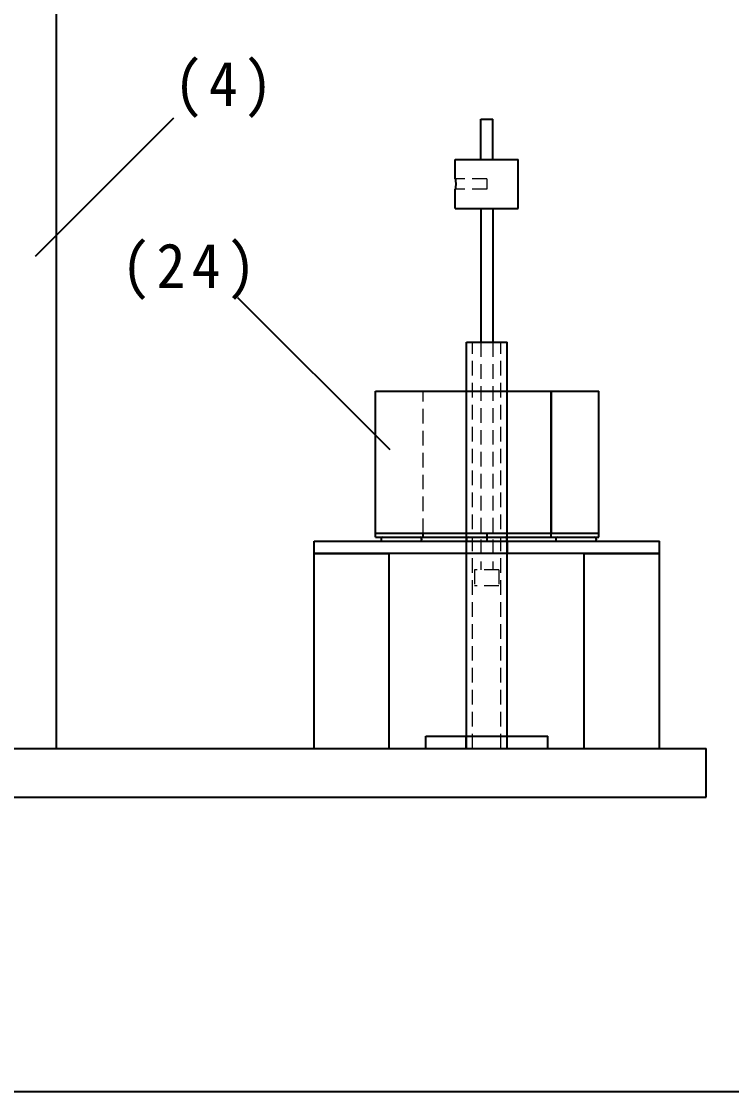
# Model space of a CAD drawing. Units: millimetres at full size, sheet at 1:3. Extents: x -550 to 390, y -280 to 274.
# Drawn here: x -56.8 to 118, y -280.5 to -16.9 of the extents above; entities that cross this region are included whole.
import ezdxf

# ---------------------------------------------------------------- set-up
doc = ezdxf.new("R2010")
doc.units = ezdxf.units.MM
doc.header["$LTSCALE"] = 3
doc.linetypes.add('DASHED1', pattern=[1.8, 1.2, -0.6])
for name, color, linetype, lineweight in [('0-F_輪郭線・表題欄', 7, 'Continuous', 25), ('1-3_隠れ補助線', 7, 'Continuous', 25), ('1-7_指示番号', 7, 'Continuous', 25)]:
    doc.layers.add(name, color=color, linetype=linetype, lineweight=lineweight)
doc.styles.add('ＭＳ ゴシック', font='')
doc.styles.get('ＭＳ ゴシック').set_extended_font_data('MS Gothic')

msp = doc.modelspace()

# ---------------------------------------------------------------- linework, layer by layer
at = {"layer": '0-F_輪郭線・表題欄'}
msp.add_line((-390, -280.5), (390, -280.5), dxfattribs=at)
at = {"layer": '1-3_隠れ補助線'}
for p, q in [((-48.281, 49.039), (-48.281, -195.961)), ((56.219, -40.961), (59.219, -40.961)), ((56.219, -50.961), (56.219, -40.961)), ((59.219, -50.961), (59.219, -40.961)), ((49.969, -50.961), (65.469, -50.961)), ((49.969, -55.696), (49.969, -50.961)), ((65.469, -62.961), (65.469, -50.961)), ((49.969, -62.961), (49.969, -58.225)), ((49.969, -62.961), (65.469, -62.961)), ((56.219, -62.961), (56.219, -95.961)), ((59.219, -62.961), (59.219, -95.961)), ((52.719, -95.961), (62.719, -95.961)), ((62.719, -107.961), (62.719, -95.961)), ((30.297, -107.961), (30.715, -107.961)), ((30.297, -142.961), (30.297, -107.961)), ((30.715, -107.961), (42.024, -107.961)), ((42.024, -107.961), (62.573, -107.961)), ((62.573, -107.961), (80.324, -107.961)), ((62.719, -143.961), (62.719, -107.961)), ((73.554, -142.961), (73.554, -107.961)), ((73.571, -107.961), (73.571, -142.961)), ((80.324, -107.961), (85.297, -107.961)), ((85.297, -142.961), (85.297, -107.961)), ((15.219, -147.961), (15.219, -144.961)), ((15.219, -144.961), (100.219, -144.961)), ((30.297, -142.961), (42.024, -142.961)), ((30.297, -143.961), (30.297, -142.961)), ((30.297, -142.961), (30.715, -142.961)), ((30.297, -143.961), (42.024, -143.961)), ((30.715, -142.961), (42.024, -142.961)), ((40.121, -142.961), (85.297, -142.961)), ((40.121, -143.961), (85.297, -143.961)), ((42.024, -142.961), (62.573, -142.961)), ((42.024, -143.961), (42.024, -142.961)), ((52.669, -144.961), (52.669, -147.961)), ((57.719, -142.961), (57.719, -144.961)), ((62.573, -142.961), (80.324, -142.961)), ((62.769, -144.961), (62.769, -147.961)), ((73.571, -143.961), (73.571, -142.961)), ((80.324, -142.961), (85.297, -142.961)), ((85.297, -143.961), (85.297, -142.961)), ((100.219, -147.961), (100.219, -144.961)), ((15.219, -195.961), (15.219, -147.961)), ((15.219, -147.961), (33.719, -147.961)), ((100.219, -147.961), (15.219, -147.961)), ((33.719, -195.961), (33.719, -147.961)), ((81.719, -195.961), (81.719, -147.961)), ((81.719, -147.961), (100.219, -147.961)), ((100.219, -195.961), (100.219, -147.961)), ((42.719, -192.961), (72.719, -192.961)), ((42.719, -195.961), (42.719, -192.961)), ((52.669, -195.961), (52.669, -192.961)), ((62.769, -195.961), (62.769, -192.961)), ((72.719, -195.961), (72.719, -192.961)), ((-223.281, -195.961), (111.719, -195.961)), ((111.719, -207.961), (111.719, -195.961)), ((-223.281, -207.961), (111.719, -207.961))]:
    msp.add_line(p, q, dxfattribs=at)
at = {"layer": '1-3_隠れ補助線', "color": 4, "linetype": 'DASHED1', "lineweight": 9}
for p, q in [((57.719, -55.696), (49.969, -55.696)), ((57.719, -55.696), (57.719, -58.225)), ((57.719, -58.225), (49.969, -58.225)), ((54.219, -195.961), (54.219, -95.961)), ((56.219, -95.961), (56.219, -151.961)), ((59.219, -95.961), (59.219, -151.961)), ((61.219, -195.961), (61.219, -95.961)), ((42.024, -142.961), (42.024, -107.961)), ((73.554, -142.961), (73.554, -107.961)), ((60.719, -151.961), (54.719, -151.961)), ((54.719, -151.961), (54.719, -155.961)), ((60.719, -151.961), (60.719, -155.961)), ((60.719, -155.961), (54.719, -155.961))]:
    msp.add_line(p, q, dxfattribs=at)
at = {"layer": '1-3_隠れ補助線'}
for points in [[(49.969, -55.696), (49.969, -55.698), (49.97, -55.702), (49.971, -55.71), (49.972, -55.72), (49.975, -55.734), (49.977, -55.75), (49.98, -55.77), (49.984, -55.792), (49.988, -55.818), (49.992, -55.847), (49.996, -55.878), (50.001, -55.912), (50.006, -55.947), (50.01, -55.985), (50.015, -56.025), (50.02, -56.066), (50.025, -56.11), (50.03, -56.156), (50.035, -56.204), (50.04, -56.255), (50.045, -56.308), (50.049, -56.362), (50.053, -56.419), (50.057, -56.476), (50.061, -56.535), (50.064, -56.595), (50.066, -56.656), (50.068, -56.717), (50.07, -56.778), (50.071, -56.84), (50.072, -56.9), (50.072, -56.961)], [(50.072, -56.961), (50.072, -57.021), (50.071, -57.081), (50.07, -57.143), (50.068, -57.204), (50.066, -57.265), (50.064, -57.326), (50.061, -57.386), (50.057, -57.445), (50.053, -57.503), (50.049, -57.559), (50.045, -57.613), (50.04, -57.666), (50.035, -57.717), (50.03, -57.765), (50.025, -57.811), (50.02, -57.855), (50.015, -57.896), (50.01, -57.936), (50.006, -57.974), (50.001, -58.009), (49.996, -58.043), (49.992, -58.074), (49.988, -58.103), (49.984, -58.129), (49.98, -58.151), (49.977, -58.171), (49.975, -58.188), (49.972, -58.201), (49.971, -58.212), (49.97, -58.219), (49.969, -58.224), (49.969, -58.225)], [(52.719, -195.961), (52.719, -192.961), (52.719, -147.961), (52.719, -144.961), (52.719, -143.961), (52.719, -107.961), (52.719, -95.961)], [(62.719, -195.961), (62.719, -192.961), (62.719, -147.961), (62.719, -144.961), (62.719, -143.961)]]:
    msp.add_lwpolyline(points, dxfattribs=at)
for centre, start, end in [((32.219, -144.461), 90, 270), ((41.219, -144.461), 270, 90), ((53.219, -144.461), 90, 270), ((62.219, -144.461), 270, 90), ((75.219, -144.461), 90, 270), ((84.219, -144.461), 270, 90)]:
    msp.add_arc(centre, 0.5, start, end, dxfattribs=at)
at = {"layer": '1-7_指示番号'}
for p, q in [((-53.386, -74.771), (-19.291, -40.676)), ((33.914, -122.437), (-3.525, -84.999))]:
    msp.add_line(p, q, dxfattribs=at)

# ---------------------------------------------------------------- texts
at = {"layer": '1-7_指示番号', "color": 3, "char_height": 11, "attachment_point": 7, "style": 'ＭＳ ゴシック'}
for s, insert in [('\\T1.21;\\W0.95;(4)', (-19.291, -40.676)), ('\\T1.22;\\W0.95;(24)', (-32.25, -85.5))]:
    msp.add_mtext(s, dxfattribs=dict(at, insert=insert))

doc.saveas('drawing.dxf')
